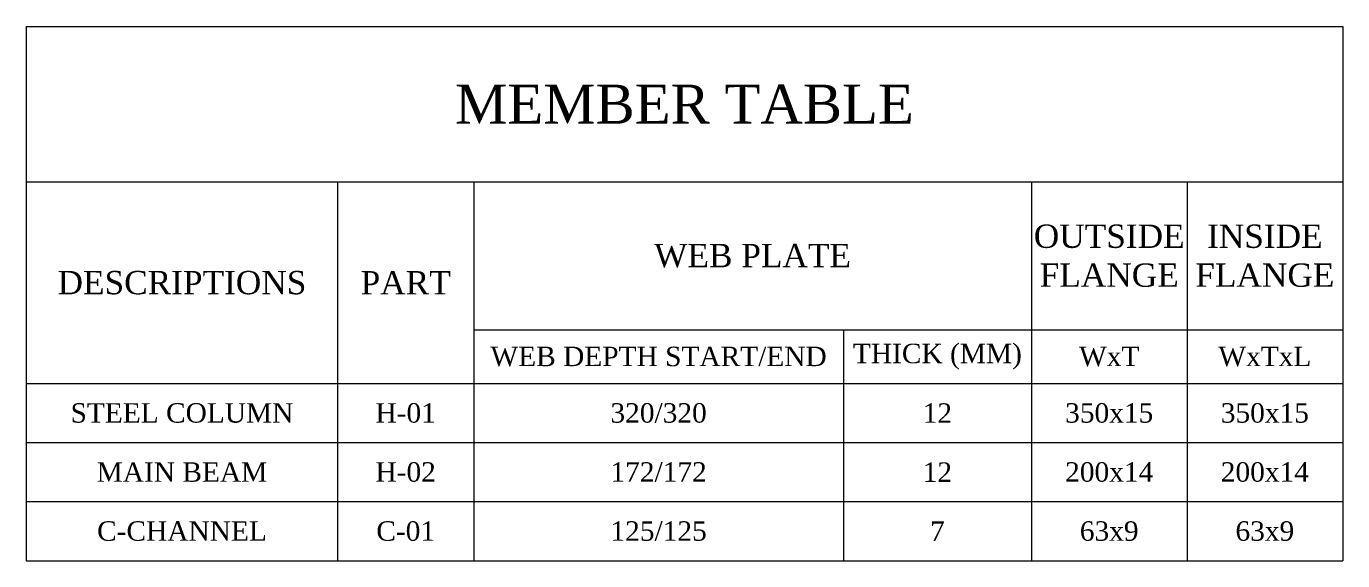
# Model space of a CAD drawing. Header units: millimetres. Extents: x 0 to 13151789, y -1482478 to 0.
# Drawn here: x 12760526 to 12763909, y -1422862 to -1421488 of the extents above; entities that cross this region are included whole.
import ezdxf

# ---------------------------------------------------------------- set-up
doc = ezdxf.new("R2010")
doc.units = ezdxf.units.MM
doc.header["$LTSCALE"] = 0.4
doc.header["$MEASUREMENT"] = 0
doc.layers.get('0').update_dxf_attribs({"lineweight": 0})
doc.styles.add('TNROMAN', font='times.ttf')

# ---------------------------------------------------------------- blocks, each defined once
blk = doc.blocks.new('*T294')
at = {"color": 0, "linetype": 'ByBlock', "lineweight": -2, "transparency": 16777216}
for p, q in [((0, 0), (3383.1, 0)), ((0, 0), (0, -1373.5)), ((3383.1, 0), (3383.1, -1373.5)), ((0, -400), (3383.1, -400)), ((800, -400), (800, -1373.5)), ((1150, -400), (1150, -1373.5)), ((2583.1, -400), (2583.1, -1373.5)), ((2983.1, -400), (2983.1, -1373.5)), ((1150, -779.8), (3383.1, -779.8)), ((2100, -779.8), (2100, -1373.5)), ((0, -918.2), (3383.1, -918.2)), ((0, -1069.9), (3383.1, -1069.9)), ((0, -1221.7), (3383.1, -1221.7)), ((0, -1373.5), (3383.1, -1373.5))]:
    blk.add_line(p, q, dxfattribs=at)
at = {"color": 7, "lineweight": 0, "transparency": 16777216, "attachment_point": 5, "style": 'TNROMAN'}
for s, insert, char_height, width in [('MEMBER TABLE ', (1691.5, -200), 100, 3364.648), ('OUTSIDE FLANGE', (2783.1, -589.9), 60, 381.551), ('INSIDE FLANGE', (3183.1, -589.9), 60, 381.551), ('WEB PLATE', (1866.5, -589.9), 60, 1414.648), ('DESCRIPTIONS', (400, -659.1), 60, 781.551), ('PART', (975, -659.1), 60, 331.551), ('WEB DEPTH START/END', (1625, -849), 50, 931.551), ('THICK (MM)', (2341.5, -849), 50, 464.648), ('WxT', (2783.1, -849), 50, 381.551), ('WxTxL', (3183.1, -849), 50, 381.551), ('STEEL COLUMN', (400, -994), 50, 781.551), ('H-01', (975, -994), 50, 331.551), ('\\A1;320/320 ', (1625, -994), 50, 931.551), ('12', (2341.5, -994), 50, 464.648), ('350x15', (2783.1, -994), 50, 381.551), ('350x15', (3183.1, -994), 50, 381.551), ('MAIN BEAM ', (400, -1145.8), 50, 781.551), ('H-02', (975, -1145.8), 50, 331.551), ('\\A1;172/172 ', (1625, -1145.8), 50, 931.551), ('12', (2341.5, -1145.8), 50, 464.648), ('200x14', (2783.1, -1145.8), 50, 381.551), ('200x14', (3183.1, -1145.8), 50, 381.551), ('C-CHANNEL', (400, -1297.6), 50, 781.551), ('C-01', (975, -1297.6), 50, 331.551), ('\\A1;125/125 ', (1625, -1297.6), 50, 931.551), ('7', (2341.5, -1297.6), 50, 464.648), ('63x9', (2783.1, -1297.6), 50, 381.551), ('63x9', (3183.1, -1297.6), 50, 381.551)]:
    blk.add_mtext(s, dxfattribs=dict(at, insert=insert, char_height=char_height, width=width))

msp = doc.modelspace()

# ---------------------------------------------------------------- block references
msp.add_blockref('*T294', (12760525.6, -1421488.4))

doc.saveas('drawing.dxf')
